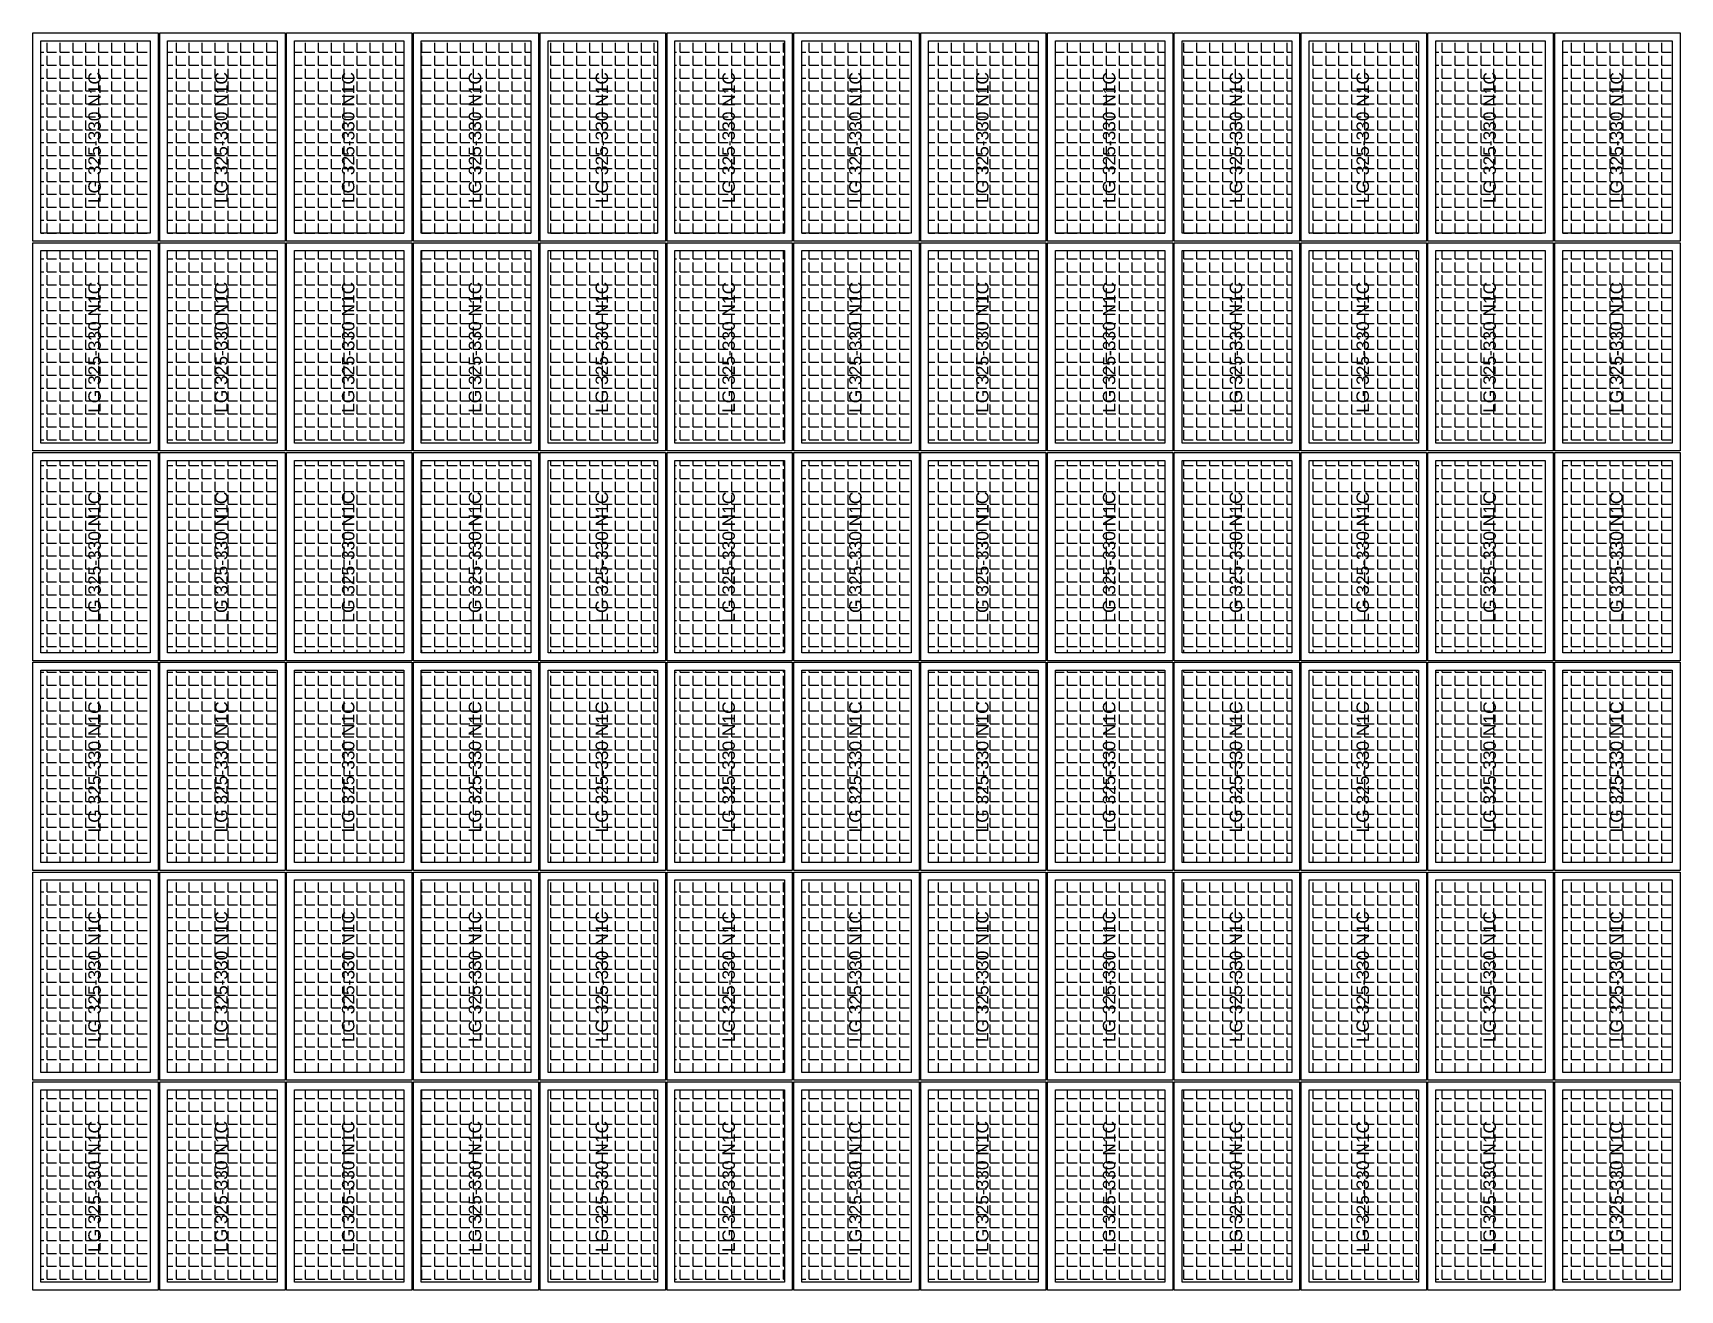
# Model space of a CAD drawing. Header units: feet. Extents: x 5516 to 6042, y 13575 to 13977.
import ezdxf

# ---------------------------------------------------------------- set-up
doc = ezdxf.new("R2010")
doc.units = ezdxf.units.FT
doc.header["$MEASUREMENT"] = 0
doc.layers.add('E - MODULE', color=7, linetype='Continuous')
doc.layers.add('MODULE FRAME', color=9, linetype='Continuous')
doc.styles.add('TITLE BBLOCK TEXT', font='ARIALUNI.TTF')

# ---------------------------------------------------------------- blocks, each defined once
blk = doc.blocks.new('LG 325-330 NC1')
h = blk.add_hatch()
h.set_pattern_fill('ANGLE', color=9, scale=15)
h.set_pattern_definition([(0, (1.7324, 7.5767), (0, 4.125), [3, -1.125]), (90, (1.7324, 7.5767), (-4.125, 3e-16), [3, -1.125])])
h.paths.add_polyline_path([(-17.48, -30.73), (17.48, -30.73), (17.48, 30.73), (-17.48, 30.73)])
at = {"layer": 'MODULE FRAME', "color": 7, "linetype": 'Continuous', "flags": 128}
blk.add_lwpolyline([(20, -33.25), (-20, -33.25), (-20, 33.25), (20, 33.25)], close=True, dxfattribs=at)
at = {"layer": 'MODULE FRAME', "color": 8, "linetype": 'Continuous', "flags": 128}
blk.add_lwpolyline([(17.48, -30.73), (-17.48, -30.73), (-17.48, 30.73), (17.48, 30.73)], close=True, dxfattribs=at)
at = {"layer": 'Defpoints', "color": 7, "insert": (-2.31, -21.09), "char_height": 3.9626, "width": 42.8061, "attachment_point": 1, "rotation": 89.9886, "style": 'TITLE BBLOCK TEXT'}
blk.add_mtext('{\\C9;LG 325-330 N1C }', dxfattribs=at)

msp = doc.modelspace()

# ---------------------------------------------------------------- block references
at = {"layer": 'E - MODULE', "color": 3}
for p in [(5536.42, 13943.62), (5576.92, 13943.62), (5617.42, 13943.62), (5657.92, 13943.62), (5698.42, 13943.62), (5738.92, 13943.62), (5779.42, 13943.62), (5819.92, 13943.62), (5860.42, 13943.62), (5900.92, 13943.62), (5941.42, 13943.62), (5981.92, 13943.62), (6022.42, 13943.62), (5536.42, 13876.62), (5576.92, 13876.62), (5617.42, 13876.62), (5657.92, 13876.62), (5698.42, 13876.62), (5738.92, 13876.62), (5779.42, 13876.62), (5819.92, 13876.62), (5860.42, 13876.62), (5900.92, 13876.62), (5941.42, 13876.62), (5981.92, 13876.62), (6022.42, 13876.62), (5536.42, 13809.62), (5576.92, 13809.62), (5617.42, 13809.62), (5657.92, 13809.62), (5698.42, 13809.62), (5738.92, 13809.62), (5779.42, 13809.62), (5819.92, 13809.62), (5860.42, 13809.62), (5900.92, 13809.62), (5941.42, 13809.62), (5981.92, 13809.62), (6022.42, 13809.62), (5536.42, 13742.62), (5576.92, 13742.62), (5617.42, 13742.62), (5657.92, 13742.62), (5698.42, 13742.62), (5738.92, 13742.62), (5779.42, 13742.62), (5819.92, 13742.62), (5860.42, 13742.62), (5900.92, 13742.62), (5941.42, 13742.62), (5981.92, 13742.62), (6022.42, 13742.62), (5536.42, 13675.62), (5576.92, 13675.62), (5617.42, 13675.62), (5657.92, 13675.62), (5698.42, 13675.62), (5738.92, 13675.62), (5779.42, 13675.62), (5819.92, 13675.62), (5860.42, 13675.62), (5900.92, 13675.62), (5941.42, 13675.62), (5981.92, 13675.62), (6022.42, 13675.62), (5536.42, 13608.62), (5576.92, 13608.62), (5617.42, 13608.62), (5657.92, 13608.62), (5698.42, 13608.62), (5738.92, 13608.62), (5779.42, 13608.62), (5819.92, 13608.62), (5860.42, 13608.62), (5900.92, 13608.62), (5941.42, 13608.62), (5981.92, 13608.62), (6022.42, 13608.62)]:
    msp.add_blockref('LG 325-330 NC1', p, dxfattribs=at)

doc.saveas('drawing.dxf')
